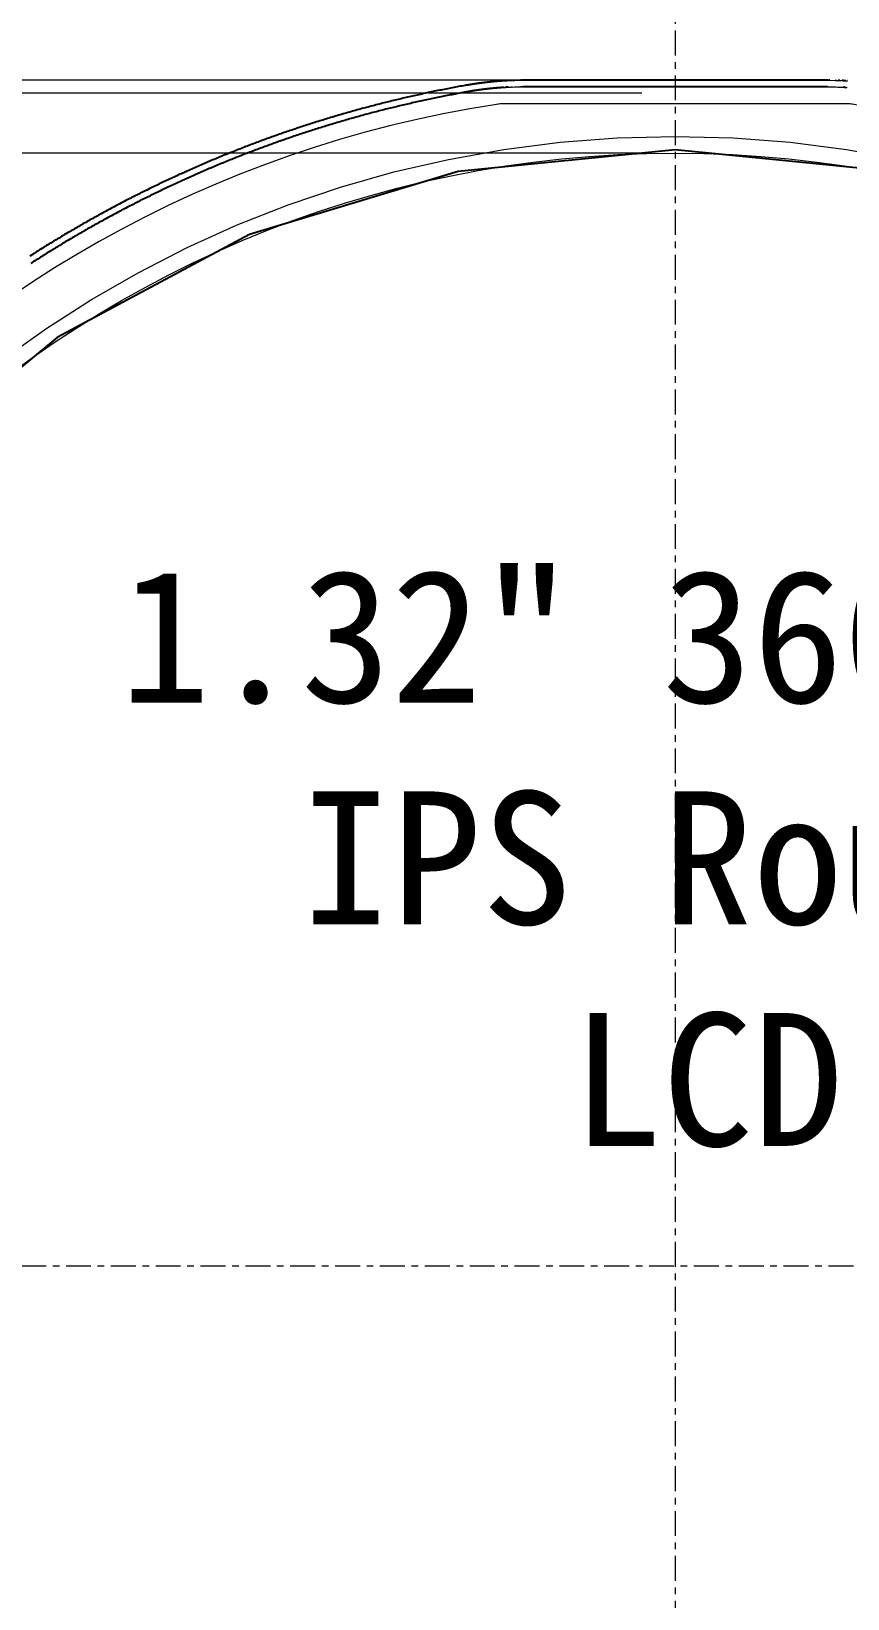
# Model space of a CAD drawing. Header units: millimetres. Extents: x 1292 to 2149, y -137 to 277.
# Drawn here: x 1339.8 to 1352.09, y 226.69 to 250.27 of the extents above; entities that cross this region are included whole.
import ezdxf

# ---------------------------------------------------------------- set-up
doc = ezdxf.new("R2010")
doc.units = ezdxf.units.MM
doc.header["$LTSCALE"] = 0.5
doc.linetypes.add('CENTER', pattern=[50.8, 31.75, -6.35, 6.35, -6.35])
doc.linetypes.add('CENTER2', pattern=[1.125, 0.75, -0.125, 0.125, -0.125])
doc.layers.get('0').update_dxf_attribs({"lineweight": 5})
doc.layers.get('Defpoints').update_dxf_attribs({"lineweight": 5})
doc.layers.add('Baseline.drawing', color=1, linetype='Continuous')
doc.layers.add('TFT_line.drawing', color=250, linetype='Continuous')
for name, color, linetype, lineweight in [('BLU', 2, 'Continuous', 5), ('DIM', 3, 'Continuous', 5), ('LCD', 4, 'Continuous', 5)]:
    doc.layers.add(name, color=color, linetype=linetype, lineweight=lineweight)
doc.styles.add('RD', font='ROMAND.shx', dxfattribs={"width": 0.8})
doc.styles.get("Standard").update_dxf_attribs({"font": 'txt', "bigfont": 'gbcbig.shx'})
doc.dimstyles.new('DIM', dxfattribs={"dimtxt": 0.8, "dimasz": 0.8, "dimexe": 0, "dimexo": 0.5, "dimgap": 0.11, "dimtad": 0, "dimzin": 1, "dimdsep": 46, "dimtxsty": 'RD', "dimcen": 0, "dimclrd": 256, "dimclre": 256, "dimclrt": 256, "dimadec": 0, "dimazin": 0, "dimtm": 1e-09, "dimtfac": 1, "dimtofl": 0, "dimtmove": 0, "dimatfit": 3, "dimfxl": 1, "dimlwe": -1, "dimarcsym": 0})

# ---------------------------------------------------------------- blocks, each defined once
blk = doc.blocks.new('*D12')
at = {"layer": 'Defpoints', "color": 0, "lineweight": 5, "transparency": 16777216}
for p in [(1367.335, 255.292), (1331.655, 231.698), (1367.335, 231.698)]:
    blk.add_point(p, dxfattribs=at)
at = {"layer": 'DIM', "lineweight": 5, "transparency": 16777216}
for p, q in [((1331.655, 232.198), (1331.655, 255.292)), ((1332.455, 255.292), (1345.945, 255.292)), ((1366.535, 255.292), (1355.278, 255.292)), ((1367.335, 232.198), (1367.335, 255.292))]:
    blk.add_line(p, q, dxfattribs=at)
for points in [[(1332.455, 255.426), (1332.455, 255.159), (1331.655, 255.292)], [(1366.535, 255.426), (1366.535, 255.159), (1367.335, 255.292)]]:
    blk.add_solid(points, dxfattribs=at)
at = {"layer": 'DIM', "lineweight": 5, "transparency": 16777216, "insert": (1350.611, 255.292), "char_height": 0.8, "attachment_point": 5, "style": 'RD'}
blk.add_mtext('35.68±0.1(LCD.VA)', dxfattribs=at)
blk = doc.blocks.new('*D13')
at = {"layer": 'Defpoints', "color": 0, "lineweight": 5, "transparency": 16777216}
for p in [(1367.485, 257.793), (1331.505, 231.698), (1367.485, 231.698)]:
    blk.add_point(p, dxfattribs=at)
at = {"layer": 'DIM', "lineweight": 5, "transparency": 16777216}
for p, q in [((1331.505, 232.198), (1331.505, 257.793)), ((1332.305, 257.793), (1345.839, 257.793)), ((1366.685, 257.793), (1355.72, 257.793)), ((1367.485, 232.198), (1367.485, 257.793))]:
    blk.add_line(p, q, dxfattribs=at)
for points in [[(1332.305, 257.926), (1332.305, 257.659), (1331.505, 257.793)], [(1366.685, 257.926), (1366.685, 257.659), (1367.485, 257.793)]]:
    blk.add_solid(points, dxfattribs=at)
at = {"layer": 'DIM', "lineweight": 5, "transparency": 16777216, "insert": (1350.78, 257.793), "char_height": 0.8, "attachment_point": 5, "style": 'RD'}
blk.add_mtext('35.98±0.1(OUTLINE)', dxfattribs=at)
blk = doc.blocks.new('*D14')
at = {"layer": 'Defpoints', "color": 0, "lineweight": 5, "transparency": 16777216}
for p in [(1322.074, 249.536), (1349.495, 249.536), (1344.479, 211.676)]:
    blk.add_point(p, dxfattribs=at)
at = {"layer": 'DIM', "lineweight": 5, "transparency": 16777216}
for p, q in [((1348.995, 249.536), (1322.074, 249.536)), ((1322.074, 248.736), (1322.074, 236.616)), ((1322.074, 212.476), (1322.074, 226.735)), ((1343.979, 211.676), (1322.074, 211.676))]:
    blk.add_line(p, q, dxfattribs=at)
for points in [[(1321.941, 248.736), (1322.207, 248.736), (1322.074, 249.536)], [(1321.941, 212.476), (1322.207, 212.476), (1322.074, 211.676)]]:
    blk.add_solid(points, dxfattribs=at)
at = {"layer": 'DIM', "lineweight": 5, "transparency": 16777216, "insert": (1322.074, 231.676), "char_height": 0.8, "attachment_point": 5, "rotation": 90, "style": 'RD'}
blk.add_mtext('37.86±0.1(OUTLINE)', dxfattribs=at)
blk = doc.blocks.new('*D15')
at = {"layer": 'Defpoints', "color": 0, "lineweight": 5, "transparency": 16777216}
for p in [(1325.125, 249.338), (1349.495, 249.338), (1339.941, 213.858)]:
    blk.add_point(p, dxfattribs=at)
at = {"layer": 'DIM', "lineweight": 5, "transparency": 16777216}
for p, q in [((1348.995, 249.338), (1325.125, 249.338)), ((1325.125, 248.538), (1325.125, 237.11)), ((1325.125, 214.658), (1325.125, 227.777)), ((1339.441, 213.858), (1325.125, 213.858))]:
    blk.add_line(p, q, dxfattribs=at)
for points in [[(1324.991, 248.538), (1325.258, 248.538), (1325.125, 249.338)], [(1324.991, 214.658), (1325.258, 214.658), (1325.125, 213.858)]]:
    blk.add_solid(points, dxfattribs=at)
at = {"layer": 'DIM', "lineweight": 5, "transparency": 16777216, "insert": (1325.125, 232.444), "char_height": 0.8, "attachment_point": 5, "rotation": 90, "style": 'RD'}
blk.add_mtext('35.48±0.1(LCD.VA)', dxfattribs=at)
blk = doc.blocks.new('*D16')
at = {"layer": 'Defpoints', "color": 0, "lineweight": 5, "transparency": 16777216}
for p in [(1366.235, 252.235), (1332.755, 231.698), (1366.235, 231.698)]:
    blk.add_point(p, dxfattribs=at)
at = {"layer": 'DIM', "lineweight": 5, "transparency": 16777216}
for p, q in [((1332.755, 232.198), (1332.755, 252.235)), ((1333.555, 252.235), (1344.829, 252.235)), ((1365.435, 252.235), (1354.161, 252.235)), ((1366.235, 232.198), (1366.235, 252.235))]:
    blk.add_line(p, q, dxfattribs=at)
for points in [[(1333.555, 252.368), (1333.555, 252.101), (1332.755, 252.235)], [(1365.435, 252.368), (1365.435, 252.101), (1366.235, 252.235)]]:
    blk.add_solid(points, dxfattribs=at)
at = {"layer": 'DIM', "lineweight": 5, "transparency": 16777216, "insert": (1349.495, 252.235), "char_height": 0.8, "attachment_point": 5, "style": 'RD'}
blk.add_mtext('33.48±0.1(LCD.AA)', dxfattribs=at)
blk = doc.blocks.new('*D17')
at = {"layer": 'Defpoints', "color": 0, "lineweight": 5, "transparency": 16777216}
for p in [(1349.495, 248.438), (1329.244, 214.958), (1349.495, 214.958)]:
    blk.add_point(p, dxfattribs=at)
at = {"layer": 'DIM', "lineweight": 5, "transparency": 16777216}
for p, q in [((1348.995, 248.438), (1329.244, 248.438)), ((1329.244, 247.638), (1329.244, 236.364)), ((1329.244, 215.758), (1329.244, 227.032)), ((1348.995, 214.958), (1329.244, 214.958))]:
    blk.add_line(p, q, dxfattribs=at)
for points in [[(1329.111, 247.638), (1329.377, 247.638), (1329.244, 248.438)], [(1329.111, 215.758), (1329.377, 215.758), (1329.244, 214.958)]]:
    blk.add_solid(points, dxfattribs=at)
at = {"layer": 'DIM', "lineweight": 5, "transparency": 16777216, "insert": (1329.244, 231.698), "char_height": 0.8, "attachment_point": 5, "rotation": 90, "style": 'RD'}
blk.add_mtext('33.48±0.1(LCD.AA)', dxfattribs=at)
blk = doc.blocks.new('*D18')
at = {"layer": 'Defpoints', "color": 0, "lineweight": 5, "transparency": 16777216}
for p in [(1329.263, 249.536), (1349.495, 249.536), (1349.495, 248.438)]:
    blk.add_point(p, dxfattribs=at)
at = {"layer": 'DIM', "lineweight": 5, "transparency": 16777216}
for p, q in [((1329.263, 250.336), (1329.263, 251.334)), ((1348.995, 249.536), (1329.263, 249.536)), ((1348.995, 248.438), (1329.263, 248.438)), ((1329.263, 247.638), (1329.263, 246.838))]:
    blk.add_line(p, q, dxfattribs=at)
for points in [[(1329.13, 250.336), (1329.397, 250.336), (1329.263, 249.536)], [(1329.13, 247.638), (1329.397, 247.638), (1329.263, 248.438)]]:
    blk.add_solid(points, dxfattribs=at)
at = {"layer": 'DIM', "lineweight": 5, "transparency": 16777216, "insert": (1329.263, 252.389), "char_height": 0.8, "attachment_point": 5, "rotation": 90, "style": 'RD'}
blk.add_mtext('1.10', dxfattribs=at)

msp = doc.modelspace()

# ---------------------------------------------------------------- linework, layer by layer
at = {"color": 1, "linetype": 'CENTER2', "lineweight": 5}
msp.add_line((1349.495, 258.383), (1349.495, 205.013), dxfattribs=at)
at = {"linetype": 'Continuous'}
for p, q in [((1346.904, 249.525), (1346.925, 249.526)), ((1346.979, 249.529), (1347.021, 249.531)), ((1347.042, 249.532), (1347.072, 249.533)), ((1347.081, 249.533), (1347.167, 249.535)), ((1347.175, 249.535), (1347.189, 249.536)), ((1347.2, 249.536), (1347.204, 249.536)), ((1351.751, 249.536), (1351.765, 249.536)), ((1351.786, 249.536), (1351.79, 249.536)), ((1351.801, 249.536), (1351.815, 249.535)), ((1351.823, 249.535), (1351.909, 249.533)), ((1351.918, 249.533), (1351.948, 249.532)), ((1351.971, 249.531), (1352.011, 249.529)), ((1352.066, 249.526), (1352.086, 249.525))]:
    msp.add_line(p, q, dxfattribs=at)
at = {"color": 5, "linetype": 'Continuous'}
for p, q in [((1346.906, 249.425), (1346.904, 249.425)), ((1346.909, 249.425), (1346.91, 249.425)), ((1346.91, 249.425), (1346.931, 249.427)), ((1346.931, 249.427), (1346.931, 249.427)), ((1346.963, 249.428), (1346.962, 249.428)), ((1346.983, 249.429), (1347.026, 249.431)), ((1347.045, 249.432), (1347.026, 249.431)), ((1347.045, 249.432), (1347.075, 249.433)), ((1347.075, 249.433), (1347.084, 249.433)), ((1347.084, 249.433), (1347.169, 249.435)), ((1347.176, 249.435), (1347.169, 249.435)), ((1347.176, 249.435), (1347.19, 249.436)), ((1347.205, 249.436), (1347.183, 249.436)), ((1351.785, 249.436), (1351.79, 249.436)), ((1351.785, 249.436), (1351.79, 249.436)), ((1351.8, 249.436), (1351.79, 249.436)), ((1351.8, 249.436), (1351.813, 249.435)), ((1351.8, 249.436), (1351.813, 249.435)), ((1351.813, 249.435), (1351.821, 249.435)), ((1351.821, 249.435), (1351.906, 249.433)), ((1351.821, 249.435), (1351.906, 249.433)), ((1351.906, 249.433), (1351.915, 249.433)), ((1351.915, 249.433), (1351.945, 249.432)), ((1351.945, 249.432), (1351.966, 249.431)), ((1351.966, 249.431), (1352.007, 249.429)), ((1352.007, 249.429), (1352.028, 249.428)), ((1352.059, 249.426), (1352.08, 249.425)), ((1352.085, 249.425), (1352.08, 249.425))]:
    msp.add_line(p, q, dxfattribs=at)
at = {"color": 2, "ltscale": 0.2}
msp.add_lwpolyline([(1352.109, 249.178), (1346.881, 249.178, 0.038203), (1346.805, 249.172, 0.370152), (1331.815, 231.698, 0.152892), (1335.981, 218.445, 0.245447), (1344.189, 214.158), (1354.801, 214.158, 0.245447), (1363.008, 218.445, 0.152892), (1367.175, 231.698, 0.370152), (1352.185, 249.172, 0.038203)], format="xyb", close=True, dxfattribs=at)
at = {"color": 4, "ltscale": 0.2}
msp.add_circle((1349.495, 231.698), 16.74, dxfattribs=at)
at = {"layer": 'Baseline.drawing'}
for p, q in [((1349.495, 248.486), (1346.229, 248.164)), ((1352.761, 248.164), (1349.495, 248.486)), ((1346.229, 248.164), (1343.089, 247.212)), ((1343.089, 247.212), (1340.195, 245.665)), ((1340.195, 245.665), (1337.658, 243.583))]:
    msp.add_line(p, q, dxfattribs=at)
at = {"layer": 'BLU', "color": 5, "linetype": 'CENTER', "lineweight": 5, "ltscale": 10}
msp.add_circle((1349.495, 231.748), 16.94, dxfattribs=at)
at = {"layer": 'LCD', "color": 1, "linetype": 'CENTER2', "lineweight": 5}
msp.add_line((1324.802, 231.698), (1374.188, 231.698), dxfattribs=at)
at = {"layer": 'TFT_line.drawing', "color": 0}
for points in [[(1346.899, 249.525), (1346.898, 249.525), (1346.896, 249.524), (1346.895, 249.524), (1346.892, 249.524), (1346.891, 249.524), (1346.886, 249.524), (1346.885, 249.524), (1346.881, 249.523), (1346.881, 249.523), (1346.874, 249.523), (1346.874, 249.523), (1346.871, 249.523), (1346.87, 249.523), (1346.868, 249.523), (1346.868, 249.523), (1346.864, 249.522), (1346.863, 249.522), (1346.861, 249.522), (1346.861, 249.522), (1346.859, 249.522), (1346.858, 249.522), (1346.856, 249.522), (1346.856, 249.522), (1346.854, 249.522), (1346.853, 249.521), (1346.852, 249.521), (1346.851, 249.521), (1346.85, 249.521), (1346.849, 249.521), (1346.849, 249.521), (1346.848, 249.521), (1346.847, 249.521), (1346.845, 249.521), (1346.844, 249.521), (1346.843, 249.521), (1346.843, 249.521), (1346.841, 249.521), (1346.84, 249.52), (1346.838, 249.52), (1346.837, 249.52), (1346.836, 249.52), (1346.835, 249.52), (1346.834, 249.52), (1346.831, 249.52), (1346.831, 249.52), (1346.822, 249.519), (1346.821, 249.519), (1346.818, 249.519), (1346.818, 249.519), (1346.809, 249.518), (1346.808, 249.518), (1346.806, 249.518), (1346.805, 249.518), (1346.802, 249.517), (1346.801, 249.517), (1346.8, 249.517), (1346.799, 249.517), (1346.797, 249.517), (1346.796, 249.517), (1346.795, 249.517), (1346.794, 249.517), (1346.793, 249.517), (1346.792, 249.516), (1346.791, 249.516), (1346.79, 249.516), (1346.789, 249.516), (1346.788, 249.516), (1346.788, 249.516), (1346.786, 249.516), (1346.785, 249.516), (1346.784, 249.516), (1346.783, 249.516), (1346.781, 249.516), (1346.781, 249.516), (1346.779, 249.515), (1346.778, 249.515), (1346.776, 249.515), (1346.775, 249.515), (1346.772, 249.515), (1346.771, 249.515), (1346.769, 249.514), (1346.765, 249.514), (1346.764, 249.514), (1346.758, 249.513), (1346.757, 249.513), (1346.756, 249.513), (1346.755, 249.513), (1346.749, 249.513), (1346.748, 249.512), (1346.745, 249.512), (1346.745, 249.512), (1346.742, 249.512), (1346.741, 249.512), (1346.739, 249.512), (1346.738, 249.512), (1346.737, 249.511), (1346.736, 249.511), (1346.735, 249.511), (1346.734, 249.511), (1346.733, 249.511), (1346.733, 249.511), (1346.732, 249.511), (1346.731, 249.511), (1346.73, 249.511), (1346.729, 249.511), (1346.727, 249.51), (1346.727, 249.51), (1346.726, 249.51), (1346.725, 249.51), (1346.723, 249.51), (1346.722, 249.51), (1346.721, 249.51), (1346.72, 249.51), (1346.718, 249.51), (1346.717, 249.509), (1346.715, 249.509), (1346.714, 249.509), (1346.713, 249.509), (1346.712, 249.509), (1346.71, 249.509), (1346.709, 249.509), (1346.708, 249.508), (1346.707, 249.508), (1346.702, 249.508), (1346.702, 249.508), (1346.697, 249.507), (1346.696, 249.507), (1346.693, 249.507), (1346.691, 249.507), (1346.69, 249.507), (1346.689, 249.506), (1346.687, 249.506), (1346.686, 249.506), (1346.683, 249.506), (1346.683, 249.506), (1346.681, 249.506), (1346.68, 249.506), (1346.68, 249.506), (1346.678, 249.505), (1346.678, 249.505), (1346.676, 249.505), (1346.675, 249.505), (1346.674, 249.505), (1346.673, 249.505), (1346.672, 249.505), (1346.671, 249.505), (1346.671, 249.505), (1346.67, 249.504), (1346.669, 249.504), (1346.668, 249.504), (1346.667, 249.504), (1346.666, 249.504), (1346.666, 249.504), (1346.664, 249.504), (1346.663, 249.504), (1346.661, 249.503), (1346.66, 249.503), (1346.659, 249.503), (1346.658, 249.503), (1346.656, 249.503), (1346.655, 249.503), (1346.654, 249.503), (1346.653, 249.502), (1346.651, 249.502), (1346.65, 249.502), (1346.647, 249.502), (1346.646, 249.502), (1346.644, 249.502), (1346.643, 249.501), (1346.641, 249.501), (1346.64, 249.501), (1346.638, 249.501), (1346.637, 249.501), (1346.635, 249.5), (1346.634, 249.5), (1346.631, 249.5), (1346.63, 249.5), (1346.629, 249.5), (1346.629, 249.5), (1346.627, 249.5), (1346.626, 249.499), (1346.626, 249.499), (1346.625, 249.499), (1346.624, 249.499), (1346.623, 249.499), (1346.621, 249.499), (1346.62, 249.499), (1346.618, 249.498), (1346.617, 249.498), (1346.616, 249.498), (1346.615, 249.498), (1346.614, 249.498), (1346.613, 249.498), (1346.612, 249.498), (1346.611, 249.498), (1346.611, 249.498), (1346.61, 249.497), (1346.609, 249.497), (1346.608, 249.497), (1346.607, 249.497), (1346.605, 249.497), (1346.605, 249.497), (1346.604, 249.497), (1346.603, 249.497), (1346.601, 249.496), (1346.6, 249.496), (1346.599, 249.496), (1346.598, 249.496), (1346.595, 249.496), (1346.594, 249.496), (1346.593, 249.495), (1346.592, 249.495), (1346.591, 249.495), (1346.59, 249.495), (1346.589, 249.495), (1346.588, 249.495), (1346.587, 249.495), (1346.586, 249.494), (1346.584, 249.494), (1346.583, 249.494), (1346.582, 249.494), (1346.582, 249.494), (1346.58, 249.494), (1346.579, 249.494), (1346.578, 249.493), (1346.577, 249.493), (1346.576, 249.493), (1346.576, 249.493), (1346.573, 249.493), (1346.572, 249.493), (1346.572, 249.493), (1346.571, 249.493), (1346.57, 249.492), (1346.57, 249.492), (1346.568, 249.492), (1346.567, 249.492), (1346.567, 249.492), (1346.566, 249.492), (1346.564, 249.492), (1346.564, 249.492), (1346.564, 249.492), (1346.562, 249.491), (1346.561, 249.491), (1346.559, 249.491), (1346.558, 249.491), (1346.558, 249.491), (1346.557, 249.491), (1346.557, 249.491), (1346.555, 249.49), (1346.554, 249.49), (1346.553, 249.49), (1346.552, 249.49), (1346.552, 249.49), (1346.551, 249.49), (1346.55, 249.49), (1346.549, 249.49), (1346.548, 249.489), (1346.547, 249.489), (1346.546, 249.489), (1346.545, 249.489), (1346.545, 249.489), (1346.544, 249.489), (1346.542, 249.489), (1346.542, 249.489), (1346.541, 249.489), (1346.54, 249.488), (1346.54, 249.488), (1346.539, 249.488), (1346.537, 249.488), (1346.536, 249.488), (1346.536, 249.488), (1346.535, 249.488), (1346.534, 249.487), (1346.533, 249.487), (1346.532, 249.487), (1346.53, 249.487), (1346.529, 249.487), (1346.528, 249.487), (1346.528, 249.487), (1346.527, 249.487), (1346.526, 249.486), (1346.525, 249.486), (1346.524, 249.486), (1346.523, 249.486), (1346.522, 249.486), (1346.522, 249.486), (1346.521, 249.486), (1346.519, 249.485), (1346.518, 249.485), (1346.517, 249.485), (1346.517, 249.485), (1346.516, 249.485), (1346.515, 249.485), (1346.514, 249.485), (1346.513, 249.485), (1346.511, 249.484), (1346.511, 249.484), (1346.511, 249.484), (1346.51, 249.484), (1346.509, 249.484), (1346.507, 249.484), (1346.506, 249.484), (1346.505, 249.484), (1346.504, 249.483), (1346.503, 249.483), (1346.503, 249.483), (1346.501, 249.483), (1346.5, 249.483), (1346.5, 249.483), (1346.499, 249.483), (1346.498, 249.482), (1346.497, 249.482), (1346.496, 249.482), (1346.495, 249.482), (1346.494, 249.482), (1346.494, 249.482), (1346.492, 249.482), (1346.492, 249.482), (1346.491, 249.481), (1346.49, 249.481), (1346.489, 249.481), (1346.487, 249.481), (1346.487, 249.481), (1346.486, 249.481), (1346.485, 249.481), (1346.483, 249.48), (1346.483, 249.48), (1346.482, 249.48), (1346.481, 249.48), (1346.48, 249.48), (1346.477, 249.479), (1346.477, 249.479), (1346.476, 249.479), (1346.475, 249.479), (1346.474, 249.479), (1346.474, 249.479), (1346.473, 249.479), (1346.471, 249.478), (1346.47, 249.478), (1346.469, 249.478), (1346.467, 249.478), (1346.467, 249.478), (1346.466, 249.478), (1346.464, 249.477), (1346.464, 249.477), (1346.462, 249.477), (1346.461, 249.477), (1346.458, 249.476), (1346.457, 249.476), (1346.456, 249.476), (1346.455, 249.476), (1346.453, 249.476), (1346.452, 249.476), (1346.451, 249.475), (1346.45, 249.475), (1346.449, 249.475), (1346.446, 249.475), (1346.446, 249.475), (1346.446, 249.475), (1346.444, 249.474), (1346.443, 249.474), (1346.443, 249.474), (1346.441, 249.474), (1346.44, 249.474), (1346.439, 249.474), (1346.438, 249.473), (1346.436, 249.473), (1346.435, 249.473), (1346.434, 249.473), (1346.434, 249.473), (1346.433, 249.473), (1346.432, 249.472), (1346.431, 249.472), (1346.43, 249.472), (1346.429, 249.472), (1346.429, 249.472), (1346.428, 249.472), (1346.426, 249.471), (1346.425, 249.471), (1346.424, 249.471), (1346.424, 249.471), (1346.423, 249.471), (1346.421, 249.471), (1346.42, 249.471), (1346.418, 249.47), (1346.418, 249.47), (1346.417, 249.47), (1346.415, 249.47), (1346.414, 249.47), (1346.414, 249.47), (1346.413, 249.469), (1346.411, 249.469), (1346.41, 249.469), (1346.408, 249.469), (1346.407, 249.468), (1346.406, 249.468), (1346.405, 249.468), (1346.4, 249.467), (1346.399, 249.467), (1346.396, 249.467), (1346.395, 249.466), (1346.394, 249.466), (1346.393, 249.466), (1346.39, 249.466), (1346.389, 249.465), (1346.387, 249.465), (1346.386, 249.465), (1346.385, 249.465), (1346.383, 249.464), (1346.383, 249.464), (1346.381, 249.464), (1346.38, 249.464), (1346.379, 249.464), (1346.378, 249.464), (1346.377, 249.463), (1346.376, 249.463), (1346.375, 249.463), (1346.374, 249.463), (1346.373, 249.463), (1346.372, 249.463), (1346.371, 249.462), (1346.371, 249.462), (1346.37, 249.462), (1346.369, 249.462), (1346.368, 249.462), (1346.366, 249.462), (1346.366, 249.461), (1346.365, 249.461), (1346.364, 249.461), (1346.362, 249.461), (1346.361, 249.461), (1346.359, 249.46), (1346.358, 249.46), (1346.355, 249.46), (1346.354, 249.46), (1346.35, 249.459), (1346.349, 249.459), (1346.34, 249.457), (1346.339, 249.457), (1346.336, 249.456), (1346.335, 249.456), (1346.332, 249.456), (1346.331, 249.455), (1346.308, 249.451), (1346.284, 249.447), (1346.26, 249.443), (1346.236, 249.438), (1346.212, 249.434), (1346.188, 249.429), (1346.163, 249.425), (1346.139, 249.42), (1346.115, 249.416), (1346.091, 249.411), (1346.067, 249.406), (1346.043, 249.402), (1346.019, 249.397), (1345.995, 249.392), (1345.971, 249.387), (1345.947, 249.383), (1345.923, 249.378), (1345.899, 249.373), (1345.875, 249.368), (1345.851, 249.363), (1345.827, 249.358), (1345.803, 249.353), (1345.779, 249.348), (1345.755, 249.343), (1345.731, 249.338), (1345.707, 249.333), (1345.683, 249.327), (1345.659, 249.322), (1345.636, 249.317), (1345.612, 249.312), (1345.588, 249.306), (1345.564, 249.301), (1345.54, 249.296), (1345.516, 249.29), (1345.492, 249.285), (1345.468, 249.279), (1345.444, 249.274), (1345.421, 249.268), (1345.397, 249.263), (1345.373, 249.257), (1345.349, 249.252), (1345.325, 249.246), (1345.301, 249.24), (1345.278, 249.234), (1345.254, 249.229), (1345.23, 249.223), (1345.206, 249.217), (1345.182, 249.211), (1345.159, 249.205), (1345.135, 249.199), (1345.111, 249.194), (1345.087, 249.188), (1345.064, 249.181), (1345.04, 249.175), (1345.016, 249.169), (1344.992, 249.163), (1344.969, 249.157), (1344.945, 249.151), (1344.921, 249.145), (1344.898, 249.138), (1344.874, 249.132), (1344.85, 249.126), (1344.827, 249.12), (1344.803, 249.113), (1344.779, 249.107), (1344.756, 249.1), (1344.732, 249.094), (1344.708, 249.087), (1344.685, 249.081), (1344.661, 249.074), (1344.638, 249.068), (1344.614, 249.061), (1344.591, 249.054), (1344.567, 249.048), (1344.543, 249.041), (1344.52, 249.034), (1344.496, 249.027), (1344.473, 249.021), (1344.449, 249.014), (1344.426, 249.007), (1344.402, 249), (1344.379, 248.993), (1344.355, 248.986), (1344.332, 248.979), (1344.309, 248.972), (1344.285, 248.965), (1344.262, 248.958), (1344.238, 248.951), (1344.215, 248.943), (1344.191, 248.936), (1344.168, 248.929), (1344.145, 248.922), (1344.121, 248.914), (1344.098, 248.907), (1344.074, 248.9), (1344.051, 248.892), (1344.028, 248.885), (1344.004, 248.877), (1343.981, 248.87), (1343.958, 248.862), (1343.934, 248.855), (1343.911, 248.847), (1343.888, 248.84), (1343.865, 248.832), (1343.841, 248.824), (1343.818, 248.817), (1343.795, 248.809), (1343.772, 248.801), (1343.748, 248.793), (1343.725, 248.786), (1343.702, 248.778), (1343.679, 248.77), (1343.656, 248.762), (1343.633, 248.754), (1343.609, 248.746), (1343.586, 248.738), (1343.563, 248.73), (1343.54, 248.722), (1343.517, 248.714), (1343.494, 248.705), (1343.471, 248.697), (1343.448, 248.689), (1343.425, 248.681), (1343.402, 248.672), (1343.379, 248.664), (1343.356, 248.656), (1343.332, 248.647), (1343.309, 248.639), (1343.287, 248.631), (1343.264, 248.622), (1343.241, 248.614), (1343.218, 248.605), (1343.195, 248.597), (1343.172, 248.588), (1343.149, 248.579), (1343.126, 248.571), (1343.103, 248.562), (1343.08, 248.553), (1343.057, 248.544), (1343.034, 248.536), (1343.012, 248.527), (1342.989, 248.518), (1342.966, 248.509), (1342.943, 248.5), (1342.92, 248.491), (1342.897, 248.482), (1342.875, 248.473), (1342.852, 248.464), (1342.829, 248.455), (1342.806, 248.446), (1342.784, 248.437), (1342.761, 248.428), (1342.738, 248.419), (1342.716, 248.41), (1342.693, 248.4), (1342.67, 248.391), (1342.648, 248.382), (1342.625, 248.372), (1342.602, 248.363), (1342.58, 248.354), (1342.557, 248.344), (1342.534, 248.335), (1342.512, 248.325), (1342.489, 248.316), (1342.467, 248.306), (1342.444, 248.297), (1342.422, 248.287), (1342.399, 248.277), (1342.377, 248.268), (1342.354, 248.258), (1342.332, 248.248), (1342.309, 248.238), (1342.287, 248.229), (1342.264, 248.219), (1342.242, 248.209), (1342.22, 248.199), (1342.197, 248.189), (1342.175, 248.179), (1342.152, 248.169), (1342.13, 248.159), (1342.108, 248.149), (1342.085, 248.139), (1342.063, 248.129), (1342.041, 248.119), (1342.018, 248.109), (1341.996, 248.098), (1341.974, 248.088), (1341.952, 248.078), (1341.93, 248.068), (1341.907, 248.057), (1341.885, 248.047), (1341.863, 248.037), (1341.841, 248.026), (1341.819, 248.016), (1341.796, 248.005), (1341.774, 247.995), (1341.752, 247.984), (1341.73, 247.974), (1341.708, 247.963), (1341.686, 247.953), (1341.664, 247.942), (1341.642, 247.931), (1341.62, 247.921), (1341.598, 247.91), (1341.576, 247.899), (1341.554, 247.888), (1341.532, 247.877), (1341.51, 247.867), (1341.488, 247.856), (1341.466, 247.845), (1341.444, 247.834), (1341.422, 247.823), (1341.4, 247.812), (1341.378, 247.801), (1341.357, 247.79), (1341.335, 247.779), (1341.313, 247.768), (1341.291, 247.756), (1341.269, 247.745), (1341.248, 247.734), (1341.226, 247.723), (1341.204, 247.711), (1341.182, 247.7), (1341.161, 247.689), (1341.139, 247.677), (1341.117, 247.666), (1341.096, 247.655), (1341.074, 247.643), (1341.052, 247.632), (1341.031, 247.62), (1341.009, 247.609), (1340.988, 247.597), (1340.966, 247.586), (1340.944, 247.574), (1340.923, 247.562), (1340.901, 247.551), (1340.88, 247.539), (1340.858, 247.527), (1340.837, 247.515), (1340.815, 247.504), (1340.794, 247.492), (1340.773, 247.48), (1340.751, 247.468), (1340.73, 247.456), (1340.708, 247.444), (1340.687, 247.432), (1340.666, 247.42), (1340.644, 247.408), (1340.623, 247.396), (1340.602, 247.384), (1340.58, 247.372), (1340.559, 247.36), (1340.538, 247.347), (1340.517, 247.335), (1340.495, 247.323), (1340.474, 247.311), (1340.453, 247.298), (1340.432, 247.286), (1340.411, 247.274), (1340.39, 247.261), (1340.369, 247.249), (1340.347, 247.237), (1340.326, 247.224), (1340.305, 247.212), (1340.284, 247.199), (1340.263, 247.187), (1340.242, 247.174), (1340.221, 247.161), (1340.2, 247.149), (1340.179, 247.136), (1340.158, 247.123), (1340.137, 247.111), (1340.117, 247.098), (1340.096, 247.085), (1340.075, 247.072), (1340.054, 247.059), (1340.033, 247.047), (1340.012, 247.034), (1339.991, 247.021), (1339.971, 247.008), (1339.95, 246.995), (1339.929, 246.982), (1339.908, 246.969), (1339.888, 246.956), (1339.867, 246.943), (1339.846, 246.929), (1339.826, 246.916), (1339.805, 246.903), (1339.784, 246.89)], [(1346.904, 249.525), (1346.903, 249.525), (1346.901, 249.525), (1346.9, 249.525), (1346.899, 249.525)], [(1346.957, 249.528), (1346.956, 249.528), (1346.954, 249.528), (1346.953, 249.528), (1346.951, 249.528), (1346.949, 249.528), (1346.948, 249.528), (1346.946, 249.528), (1346.945, 249.528), (1346.941, 249.527), (1346.94, 249.527), (1346.935, 249.527), (1346.934, 249.527), (1346.93, 249.527), (1346.93, 249.527), (1346.929, 249.527), (1346.928, 249.526), (1346.925, 249.526), (1346.924, 249.526)], [(1346.979, 249.529), (1346.977, 249.529), (1346.976, 249.529), (1346.975, 249.529), (1346.974, 249.529), (1346.973, 249.529), (1346.972, 249.529), (1346.971, 249.529), (1346.97, 249.529), (1346.969, 249.529), (1346.968, 249.529), (1346.967, 249.529), (1346.967, 249.529), (1346.966, 249.529), (1346.964, 249.529), (1346.963, 249.529), (1346.962, 249.528), (1346.961, 249.528), (1346.96, 249.528), (1346.959, 249.528), (1346.957, 249.528)], [(1347.025, 249.531), (1347.024, 249.531), (1347.023, 249.531), (1347.023, 249.531), (1347.022, 249.531), (1347.021, 249.531), (1347.019, 249.531)], [(1347.042, 249.532), (1347.041, 249.532), (1347.039, 249.532), (1347.038, 249.532), (1347.036, 249.532), (1347.036, 249.532), (1347.035, 249.532), (1347.034, 249.532), (1347.033, 249.532), (1347.032, 249.532), (1347.03, 249.532), (1347.03, 249.532), (1347.029, 249.532), (1347.028, 249.532), (1347.027, 249.532), (1347.025, 249.531)], [(1347.081, 249.533), (1347.08, 249.533), (1347.079, 249.533), (1347.078, 249.533), (1347.075, 249.533), (1347.074, 249.533), (1347.072, 249.533)], [(1347.175, 249.535), (1347.175, 249.535), (1347.173, 249.535), (1347.172, 249.535), (1347.169, 249.535), (1347.168, 249.535), (1347.167, 249.535)], [(1347.2, 249.536), (1347.199, 249.536), (1347.197, 249.536), (1347.196, 249.536), (1347.193, 249.536), (1347.193, 249.536), (1347.191, 249.536), (1347.19, 249.536), (1347.189, 249.536)], [(1351.786, 249.536), (1351.785, 249.536), (1351.784, 249.536), (1351.783, 249.536), (1351.783, 249.536), (1351.782, 249.536), (1351.781, 249.536), (1351.78, 249.536), (1351.779, 249.536), (1351.778, 249.536), (1351.777, 249.536), (1351.777, 249.536), (1351.775, 249.536), (1351.774, 249.536), (1351.772, 249.536), (1351.771, 249.536), (1351.77, 249.536), (1351.769, 249.536), (1351.766, 249.536), (1351.765, 249.536), (1351.761, 249.536), (1351.76, 249.536), (1351.752, 249.536), (1351.751, 249.536), (1347.238, 249.536), (1347.238, 249.536), (1347.23, 249.536), (1347.229, 249.536), (1347.225, 249.536), (1347.224, 249.536), (1347.221, 249.536), (1347.22, 249.536), (1347.219, 249.536), (1347.218, 249.536), (1347.216, 249.536), (1347.215, 249.536), (1347.213, 249.536), (1347.212, 249.536), (1347.212, 249.536), (1347.211, 249.536), (1347.21, 249.536), (1347.209, 249.536), (1347.208, 249.536), (1347.207, 249.536), (1347.206, 249.536), (1347.206, 249.536), (1347.205, 249.536), (1347.204, 249.536)], [(1351.801, 249.536), (1351.8, 249.536), (1351.799, 249.536), (1351.797, 249.536), (1351.796, 249.536), (1351.794, 249.536), (1351.793, 249.536), (1351.791, 249.536), (1351.79, 249.536)], [(1351.823, 249.535), (1351.822, 249.535), (1351.821, 249.535), (1351.818, 249.535), (1351.817, 249.535), (1351.815, 249.535), (1351.815, 249.535)], [(1351.918, 249.533), (1351.915, 249.533), (1351.915, 249.533), (1351.912, 249.533), (1351.911, 249.533), (1351.909, 249.533), (1351.909, 249.533)], [(1351.965, 249.531), (1351.963, 249.532), (1351.962, 249.532), (1351.961, 249.532), (1351.96, 249.532), (1351.959, 249.532), (1351.958, 249.532), (1351.957, 249.532), (1351.956, 249.532), (1351.955, 249.532), (1351.954, 249.532), (1351.953, 249.532), (1351.952, 249.532), (1351.951, 249.532), (1351.949, 249.532), (1351.948, 249.532)], [(1351.971, 249.531), (1351.969, 249.531), (1351.968, 249.531), (1351.967, 249.531), (1351.966, 249.531), (1351.966, 249.531), (1351.965, 249.531)], [(1352.033, 249.528), (1352.031, 249.528), (1352.03, 249.528), (1352.028, 249.528), (1352.028, 249.528), (1352.027, 249.529), (1352.026, 249.529), (1352.024, 249.529), (1352.023, 249.529), (1352.022, 249.529), (1352.022, 249.529), (1352.021, 249.529), (1352.02, 249.529), (1352.019, 249.529), (1352.018, 249.529), (1352.017, 249.529), (1352.016, 249.529), (1352.015, 249.529), (1352.014, 249.529), (1352.013, 249.529), (1352.011, 249.529)], [(1352.066, 249.526), (1352.065, 249.526), (1352.062, 249.526), (1352.061, 249.527), (1352.06, 249.527), (1352.059, 249.527), (1352.056, 249.527), (1352.055, 249.527), (1352.05, 249.527), (1352.049, 249.527), (1352.045, 249.528), (1352.044, 249.528), (1352.041, 249.528), (1352.041, 249.528), (1352.039, 249.528), (1352.037, 249.528), (1352.036, 249.528), (1352.034, 249.528), (1352.033, 249.528)], [(1352.091, 249.525), (1352.09, 249.525), (1352.089, 249.525), (1352.087, 249.525), (1352.086, 249.525)]]:
    msp.add_lwpolyline(points, dxfattribs=at)
at = {"layer": 'TFT_line.drawing', "color": 5}
for points in [[(1346.904, 249.425), (1346.904, 249.425), (1346.902, 249.425), (1346.901, 249.425), (1346.898, 249.424), (1346.897, 249.424), (1346.892, 249.424), (1346.891, 249.424), (1346.888, 249.424), (1346.887, 249.424), (1346.882, 249.423), (1346.881, 249.423), (1346.878, 249.423), (1346.877, 249.423), (1346.876, 249.423), (1346.875, 249.423), (1346.872, 249.423), (1346.871, 249.422), (1346.869, 249.422), (1346.868, 249.422), (1346.866, 249.422), (1346.866, 249.422), (1346.864, 249.422), (1346.863, 249.422), (1346.861, 249.422), (1346.86, 249.422), (1346.86, 249.422), (1346.859, 249.422), (1346.858, 249.422), (1346.857, 249.421), (1346.856, 249.421), (1346.855, 249.421), (1346.854, 249.421), (1346.853, 249.421), (1346.852, 249.421), (1346.851, 249.421), (1346.85, 249.421), (1346.848, 249.421), (1346.848, 249.421), (1346.846, 249.421), (1346.845, 249.421), (1346.844, 249.42), (1346.842, 249.42), (1346.841, 249.42), (1346.839, 249.42), (1346.838, 249.42), (1346.829, 249.419), (1346.829, 249.419), (1346.827, 249.419), (1346.826, 249.419), (1346.818, 249.418), (1346.817, 249.418), (1346.814, 249.418), (1346.813, 249.418), (1346.811, 249.418), (1346.81, 249.418), (1346.808, 249.418), (1346.807, 249.417), (1346.806, 249.417), (1346.805, 249.417), (1346.804, 249.417), (1346.803, 249.417), (1346.801, 249.417), (1346.8, 249.417), (1346.8, 249.417), (1346.799, 249.417), (1346.798, 249.417), (1346.797, 249.417), (1346.796, 249.417), (1346.794, 249.416), (1346.794, 249.416), (1346.793, 249.416), (1346.792, 249.416), (1346.79, 249.416), (1346.789, 249.416), (1346.788, 249.416), (1346.787, 249.416), (1346.785, 249.416), (1346.784, 249.415), (1346.781, 249.415), (1346.78, 249.415), (1346.779, 249.415), (1346.774, 249.414), (1346.773, 249.414), (1346.768, 249.414), (1346.767, 249.414), (1346.766, 249.414), (1346.765, 249.414), (1346.759, 249.413), (1346.758, 249.413), (1346.755, 249.413), (1346.754, 249.413), (1346.752, 249.412), (1346.751, 249.412), (1346.749, 249.412), (1346.748, 249.412), (1346.747, 249.412), (1346.746, 249.412), (1346.745, 249.412), (1346.744, 249.412), (1346.743, 249.412), (1346.742, 249.411), (1346.742, 249.411), (1346.741, 249.411), (1346.74, 249.411), (1346.739, 249.411), (1346.737, 249.411), (1346.736, 249.411), (1346.735, 249.411), (1346.735, 249.411), (1346.733, 249.411), (1346.732, 249.41), (1346.731, 249.41), (1346.73, 249.41), (1346.728, 249.41), (1346.727, 249.41), (1346.725, 249.41), (1346.724, 249.41), (1346.723, 249.41), (1346.722, 249.409), (1346.72, 249.409), (1346.719, 249.409), (1346.718, 249.409), (1346.717, 249.409), (1346.713, 249.408), (1346.712, 249.408), (1346.708, 249.408), (1346.707, 249.408), (1346.703, 249.407), (1346.702, 249.407), (1346.701, 249.407), (1346.699, 249.407), (1346.698, 249.407), (1346.697, 249.407), (1346.695, 249.407), (1346.694, 249.406), (1346.692, 249.406), (1346.691, 249.406), (1346.691, 249.406), (1346.689, 249.406), (1346.689, 249.406), (1346.687, 249.406), (1346.686, 249.406), (1346.685, 249.406), (1346.684, 249.405), (1346.683, 249.405), (1346.683, 249.405), (1346.682, 249.405), (1346.681, 249.405), (1346.68, 249.405), (1346.679, 249.405), (1346.678, 249.405), (1346.677, 249.405), (1346.677, 249.405), (1346.675, 249.404), (1346.674, 249.404), (1346.672, 249.404), (1346.671, 249.404), (1346.67, 249.404), (1346.669, 249.404), (1346.668, 249.404), (1346.666, 249.403), (1346.665, 249.403), (1346.664, 249.403), (1346.662, 249.403), (1346.661, 249.403), (1346.658, 249.402), (1346.657, 249.402), (1346.656, 249.402), (1346.655, 249.402), (1346.652, 249.402), (1346.651, 249.402), (1346.65, 249.401), (1346.649, 249.401), (1346.646, 249.401), (1346.645, 249.401), (1346.643, 249.401), (1346.643, 249.401), (1346.641, 249.4), (1346.64, 249.4), (1346.639, 249.4), (1346.638, 249.4), (1346.638, 249.4), (1346.637, 249.4), (1346.636, 249.4), (1346.635, 249.4), (1346.633, 249.4), (1346.632, 249.399), (1346.631, 249.399), (1346.63, 249.399), (1346.628, 249.399), (1346.627, 249.399), (1346.626, 249.399), (1346.625, 249.399), (1346.625, 249.398), (1346.624, 249.398), (1346.623, 249.398), (1346.622, 249.398), (1346.621, 249.398), (1346.62, 249.398), (1346.619, 249.398), (1346.618, 249.398), (1346.617, 249.398), (1346.616, 249.397), (1346.615, 249.397), (1346.613, 249.397), (1346.613, 249.397), (1346.611, 249.397), (1346.61, 249.397), (1346.608, 249.396), (1346.607, 249.396), (1346.606, 249.396), (1346.605, 249.396), (1346.604, 249.396), (1346.602, 249.396), (1346.601, 249.396), (1346.6, 249.395), (1346.599, 249.395), (1346.599, 249.395), (1346.597, 249.395), (1346.596, 249.395), (1346.595, 249.395), (1346.594, 249.395), (1346.593, 249.394), (1346.592, 249.394), (1346.591, 249.394), (1346.59, 249.394), (1346.589, 249.394), (1346.588, 249.394), (1346.586, 249.394), (1346.586, 249.394), (1346.584, 249.393), (1346.583, 249.393), (1346.582, 249.393), (1346.581, 249.393), (1346.58, 249.393), (1346.579, 249.393), (1346.578, 249.393), (1346.577, 249.392), (1346.575, 249.392), (1346.574, 249.392), (1346.573, 249.392), (1346.572, 249.392), (1346.571, 249.392), (1346.57, 249.392), (1346.568, 249.391), (1346.567, 249.391), (1346.567, 249.391), (1346.566, 249.391), (1346.565, 249.391), (1346.564, 249.391), (1346.563, 249.391), (1346.562, 249.39), (1346.561, 249.39), (1346.561, 249.39), (1346.56, 249.39), (1346.559, 249.39), (1346.558, 249.39), (1346.557, 249.39), (1346.556, 249.39), (1346.555, 249.39), (1346.555, 249.389), (1346.553, 249.389), (1346.553, 249.389), (1346.552, 249.389), (1346.551, 249.389), (1346.55, 249.389), (1346.55, 249.389), (1346.549, 249.389), (1346.548, 249.388), (1346.546, 249.388), (1346.545, 249.388), (1346.544, 249.388), (1346.543, 249.388), (1346.542, 249.388), (1346.542, 249.388), (1346.541, 249.388), (1346.54, 249.387), (1346.539, 249.387), (1346.538, 249.387), (1346.537, 249.387), (1346.536, 249.387), (1346.536, 249.387), (1346.535, 249.387), (1346.533, 249.386), (1346.532, 249.386), (1346.531, 249.386), (1346.53, 249.386), (1346.53, 249.386), (1346.529, 249.386), (1346.528, 249.386), (1346.527, 249.386), (1346.526, 249.385), (1346.525, 249.385), (1346.524, 249.385), (1346.524, 249.385), (1346.523, 249.385), (1346.522, 249.385), (1346.521, 249.385), (1346.519, 249.384), (1346.518, 249.384), (1346.517, 249.384), (1346.517, 249.384), (1346.516, 249.384), (1346.515, 249.384), (1346.514, 249.384), (1346.513, 249.384), (1346.512, 249.383), (1346.511, 249.383), (1346.51, 249.383), (1346.51, 249.383), (1346.509, 249.383), (1346.508, 249.383), (1346.507, 249.383), (1346.506, 249.383), (1346.505, 249.382), (1346.505, 249.382), (1346.504, 249.382), (1346.502, 249.382), (1346.501, 249.382), (1346.5, 249.382), (1346.499, 249.382), (1346.498, 249.381), (1346.498, 249.381), (1346.497, 249.381), (1346.495, 249.381), (1346.494, 249.381), (1346.492, 249.381), (1346.492, 249.38), (1346.491, 249.38), (1346.49, 249.38), (1346.489, 249.38), (1346.488, 249.38), (1346.487, 249.38), (1346.486, 249.38), (1346.485, 249.379), (1346.484, 249.379), (1346.482, 249.379), (1346.481, 249.379), (1346.481, 249.379), (1346.479, 249.379), (1346.479, 249.378), (1346.477, 249.378), (1346.476, 249.378), (1346.473, 249.378), (1346.472, 249.378), (1346.471, 249.377), (1346.47, 249.377), (1346.468, 249.377), (1346.468, 249.377), (1346.466, 249.377), (1346.465, 249.376), (1346.464, 249.376), (1346.462, 249.376), (1346.461, 249.376), (1346.461, 249.376), (1346.46, 249.376), (1346.459, 249.375), (1346.458, 249.375), (1346.457, 249.375), (1346.456, 249.375), (1346.454, 249.375), (1346.454, 249.375), (1346.452, 249.374), (1346.451, 249.374), (1346.45, 249.374), (1346.449, 249.374), (1346.448, 249.374), (1346.448, 249.374), (1346.447, 249.374), (1346.446, 249.373), (1346.445, 249.373), (1346.444, 249.373), (1346.443, 249.373), (1346.442, 249.373), (1346.441, 249.373), (1346.44, 249.372), (1346.439, 249.372), (1346.438, 249.372), (1346.437, 249.372), (1346.436, 249.372), (1346.435, 249.372), (1346.434, 249.371), (1346.433, 249.371), (1346.431, 249.371), (1346.43, 249.371), (1346.43, 249.371), (1346.429, 249.371), (1346.427, 249.37), (1346.426, 249.37), (1346.424, 249.37), (1346.423, 249.37), (1346.422, 249.37), (1346.421, 249.369), (1346.416, 249.369), (1346.415, 249.368), (1346.413, 249.368), (1346.412, 249.368), (1346.41, 249.368), (1346.409, 249.367), (1346.407, 249.367), (1346.406, 249.367), (1346.404, 249.366), (1346.403, 249.366), (1346.401, 249.366), (1346.4, 249.366), (1346.399, 249.366), (1346.398, 249.365), (1346.397, 249.365), (1346.396, 249.365), (1346.395, 249.365), (1346.393, 249.365), (1346.393, 249.365), (1346.392, 249.364), (1346.391, 249.364), (1346.39, 249.364), (1346.389, 249.364), (1346.388, 249.364), (1346.387, 249.364), (1346.387, 249.364), (1346.386, 249.363), (1346.385, 249.363), (1346.383, 249.363), (1346.382, 249.363), (1346.381, 249.363), (1346.381, 249.363), (1346.379, 249.362), (1346.378, 249.362), (1346.376, 249.362), (1346.375, 249.362), (1346.372, 249.361), (1346.371, 249.361), (1346.367, 249.36), (1346.366, 249.36), (1346.357, 249.359), (1346.356, 249.358), (1346.354, 249.358), (1346.353, 249.358), (1346.35, 249.357), (1346.349, 249.357), (1346.326, 249.353), (1346.302, 249.349), (1346.278, 249.344), (1346.254, 249.34), (1346.23, 249.335), (1346.206, 249.331), (1346.182, 249.326), (1346.158, 249.322), (1346.134, 249.317), (1346.11, 249.313), (1346.086, 249.308), (1346.062, 249.303), (1346.038, 249.299), (1346.015, 249.294), (1345.991, 249.289), (1345.967, 249.284), (1345.943, 249.28), (1345.919, 249.275), (1345.895, 249.27), (1345.871, 249.265), (1345.848, 249.26), (1345.824, 249.255), (1345.8, 249.25), (1345.776, 249.245), (1345.752, 249.24), (1345.728, 249.235), (1345.705, 249.23), (1345.681, 249.224), (1345.657, 249.219), (1345.633, 249.214), (1345.609, 249.209), (1345.586, 249.203), (1345.562, 249.198), (1345.538, 249.193), (1345.514, 249.187), (1345.491, 249.182), (1345.467, 249.176), (1345.443, 249.171), (1345.419, 249.165), (1345.396, 249.16), (1345.372, 249.154), (1345.348, 249.149), (1345.325, 249.143), (1345.301, 249.137), (1345.277, 249.132), (1345.254, 249.126), (1345.23, 249.12), (1345.206, 249.114), (1345.183, 249.108), (1345.159, 249.102), (1345.135, 249.097), (1345.112, 249.091), (1345.088, 249.085), (1345.065, 249.079), (1345.041, 249.073), (1345.017, 249.066), (1344.994, 249.06), (1344.97, 249.054), (1344.947, 249.048), (1344.923, 249.042), (1344.9, 249.036), (1344.876, 249.029), (1344.853, 249.023), (1344.829, 249.017), (1344.806, 249.01), (1344.782, 249.004), (1344.759, 248.997), (1344.735, 248.991), (1344.712, 248.984), (1344.688, 248.978), (1344.665, 248.971), (1344.641, 248.965), (1344.618, 248.958), (1344.594, 248.952), (1344.571, 248.945), (1344.548, 248.938), (1344.524, 248.931), (1344.501, 248.925), (1344.477, 248.918), (1344.454, 248.911), (1344.431, 248.904), (1344.407, 248.897), (1344.384, 248.89), (1344.361, 248.883), (1344.337, 248.876), (1344.314, 248.869), (1344.291, 248.862), (1344.267, 248.855), (1344.244, 248.848), (1344.221, 248.841), (1344.198, 248.834), (1344.174, 248.826), (1344.151, 248.819), (1344.128, 248.812), (1344.105, 248.804), (1344.081, 248.797), (1344.058, 248.79), (1344.035, 248.782), (1344.012, 248.775), (1343.989, 248.767), (1343.965, 248.76), (1343.942, 248.752), (1343.919, 248.745), (1343.896, 248.737), (1343.873, 248.729), (1343.85, 248.722), (1343.827, 248.714), (1343.804, 248.706), (1343.78, 248.699), (1343.757, 248.691), (1343.734, 248.683), (1343.711, 248.675), (1343.688, 248.667), (1343.665, 248.659), (1343.642, 248.651), (1343.619, 248.643), (1343.596, 248.635), (1343.573, 248.627), (1343.55, 248.619), (1343.527, 248.611), (1343.504, 248.603), (1343.481, 248.595), (1343.458, 248.587), (1343.435, 248.578), (1343.413, 248.57), (1343.39, 248.562), (1343.367, 248.553), (1343.344, 248.545), (1343.321, 248.537), (1343.298, 248.528), (1343.275, 248.52), (1343.252, 248.511), (1343.23, 248.503), (1343.207, 248.494), (1343.184, 248.486), (1343.161, 248.477), (1343.139, 248.468), (1343.116, 248.46), (1343.093, 248.451), (1343.07, 248.442), (1343.048, 248.434), (1343.025, 248.425), (1343.002, 248.416), (1342.979, 248.407), (1342.957, 248.398), (1342.934, 248.389), (1342.911, 248.38), (1342.889, 248.371), (1342.866, 248.362), (1342.844, 248.353), (1342.821, 248.344), (1342.798, 248.335), (1342.776, 248.326), (1342.753, 248.317), (1342.731, 248.308), (1342.708, 248.298), (1342.686, 248.289), (1342.663, 248.28), (1342.641, 248.271), (1342.618, 248.261), (1342.596, 248.252), (1342.573, 248.243), (1342.551, 248.233), (1342.528, 248.224), (1342.506, 248.214), (1342.483, 248.205), (1342.461, 248.195), (1342.439, 248.185), (1342.416, 248.176), (1342.394, 248.166), (1342.372, 248.156), (1342.349, 248.147), (1342.327, 248.137), (1342.305, 248.127), (1342.282, 248.117), (1342.26, 248.108), (1342.238, 248.098), (1342.215, 248.088), (1342.193, 248.078), (1342.171, 248.068), (1342.149, 248.058), (1342.127, 248.048), (1342.104, 248.038), (1342.082, 248.028), (1342.06, 248.018), (1342.038, 248.008), (1342.016, 247.997), (1341.994, 247.987), (1341.972, 247.977), (1341.949, 247.967), (1341.927, 247.956), (1341.905, 247.946), (1341.883, 247.936), (1341.861, 247.925), (1341.839, 247.915), (1341.817, 247.905), (1341.795, 247.894), (1341.773, 247.884), (1341.751, 247.873), (1341.729, 247.863), (1341.707, 247.852), (1341.685, 247.841), (1341.664, 247.831), (1341.642, 247.82), (1341.62, 247.809), (1341.598, 247.799), (1341.576, 247.788), (1341.554, 247.777), (1341.532, 247.766), (1341.511, 247.755), (1341.489, 247.744), (1341.467, 247.734), (1341.445, 247.723), (1341.424, 247.712), (1341.402, 247.701), (1341.38, 247.69), (1341.358, 247.678), (1341.337, 247.667), (1341.315, 247.656), (1341.293, 247.645), (1341.272, 247.634), (1341.25, 247.623), (1341.229, 247.611), (1341.207, 247.6), (1341.185, 247.589), (1341.164, 247.578), (1341.142, 247.566), (1341.121, 247.555), (1341.099, 247.543), (1341.078, 247.532), (1341.056, 247.521), (1341.035, 247.509), (1341.013, 247.497), (1340.992, 247.486), (1340.971, 247.474), (1340.949, 247.463), (1340.928, 247.451), (1340.906, 247.439), (1340.885, 247.428), (1340.864, 247.416), (1340.842, 247.404), (1340.821, 247.392), (1340.8, 247.381), (1340.778, 247.369), (1340.757, 247.357), (1340.736, 247.345), (1340.715, 247.333), (1340.694, 247.321), (1340.672, 247.309), (1340.651, 247.297), (1340.63, 247.285), (1340.609, 247.273), (1340.588, 247.261), (1340.567, 247.249), (1340.545, 247.236), (1340.524, 247.224), (1340.503, 247.212), (1340.482, 247.2), (1340.461, 247.187), (1340.44, 247.175), (1340.419, 247.163), (1340.398, 247.15), (1340.377, 247.138), (1340.356, 247.126), (1340.335, 247.113), (1340.315, 247.101), (1340.294, 247.088), (1340.273, 247.076), (1340.252, 247.063), (1340.231, 247.05), (1340.21, 247.038), (1340.189, 247.025), (1340.169, 247.013), (1340.148, 247), (1340.127, 246.987), (1340.106, 246.974), (1340.086, 246.961), (1340.065, 246.949), (1340.044, 246.936), (1340.024, 246.923), (1340.003, 246.91), (1339.982, 246.897), (1339.962, 246.884), (1339.941, 246.871), (1339.92, 246.858), (1339.9, 246.845), (1339.879, 246.832), (1339.859, 246.819), (1339.838, 246.806), (1339.818, 246.793), (1339.797, 246.779)], [(1346.909, 249.425), (1346.909, 249.425), (1346.907, 249.425), (1346.907, 249.425), (1346.906, 249.425)], [(1346.962, 249.428), (1346.961, 249.428), (1346.959, 249.428), (1346.958, 249.428), (1346.957, 249.428), (1346.955, 249.428), (1346.954, 249.428), (1346.952, 249.428), (1346.951, 249.428), (1346.947, 249.427), (1346.946, 249.427), (1346.941, 249.427), (1346.94, 249.427), (1346.937, 249.427), (1346.936, 249.427), (1346.934, 249.427), (1346.934, 249.427), (1346.932, 249.427), (1346.931, 249.427)], [(1346.983, 249.429), (1346.982, 249.429), (1346.981, 249.429), (1346.98, 249.429), (1346.98, 249.429), (1346.978, 249.429), (1346.977, 249.429), (1346.976, 249.429), (1346.975, 249.429), (1346.974, 249.429), (1346.974, 249.429), (1346.973, 249.429), (1346.972, 249.429), (1346.971, 249.429), (1346.969, 249.429), (1346.968, 249.429), (1346.968, 249.429), (1346.967, 249.429), (1346.965, 249.428), (1346.964, 249.428), (1346.963, 249.428)], [(1351.785, 249.436), (1351.785, 249.436), (1351.784, 249.436), (1351.783, 249.436), (1351.782, 249.436), (1351.781, 249.436), (1351.78, 249.436), (1351.779, 249.436), (1351.779, 249.436), (1351.778, 249.436), (1351.777, 249.436), (1351.776, 249.436), (1351.774, 249.436), (1351.773, 249.436), (1351.772, 249.436), (1351.771, 249.436), (1351.769, 249.436), (1351.768, 249.436), (1351.766, 249.436), (1351.765, 249.436), (1351.76, 249.436), (1351.76, 249.436), (1351.753, 249.436), (1351.752, 249.436), (1347.238, 249.436), (1347.237, 249.436), (1347.23, 249.436), (1347.229, 249.436), (1347.225, 249.436), (1347.224, 249.436), (1347.222, 249.436), (1347.221, 249.436), (1347.219, 249.436), (1347.218, 249.436), (1347.216, 249.436), (1347.216, 249.436), (1347.214, 249.436), (1347.213, 249.436), (1347.212, 249.436), (1347.211, 249.436), (1347.21, 249.436), (1347.21, 249.436), (1347.209, 249.436), (1347.208, 249.436), (1347.207, 249.436), (1347.206, 249.436), (1347.205, 249.436), (1347.205, 249.436)], [(1352.059, 249.427), (1352.058, 249.427), (1352.056, 249.427), (1352.055, 249.427), (1352.054, 249.427), (1352.053, 249.427), (1352.05, 249.427), (1352.049, 249.427), (1352.044, 249.427), (1352.043, 249.427), (1352.039, 249.428), (1352.038, 249.428), (1352.036, 249.428), (1352.035, 249.428), (1352.033, 249.428), (1352.032, 249.428), (1352.031, 249.428), (1352.028, 249.428), (1352.028, 249.428)]]:
    msp.add_lwpolyline(points, dxfattribs=at)

# ---------------------------------------------------------------- texts
at = {"color": 152, "ltscale": 0.2, "true_color": 0x2776bb, "insert": (1349.982, 237.819), "char_height": 2, "width": 29.48114, "attachment_point": 5}
msp.add_mtext('{\\fSimSun|b0|i0|c134|p2;\\C1;1.32" 360x360 \\PIPS Round\\PLCD}', dxfattribs=at)

# ---------------------------------------------------------------- dimensions: what is measured, and where the dimension line sits
at = {"layer": 'DIM', "lineweight": 5}
for base, p1, p2, text, picture, middle in [((1367.485, 257.793), (1331.505, 231.698), (1367.485, 231.698), '<>(OUTLINE)', '*D13', (1350.78, 257.793)), ((1367.335, 255.292), (1331.655, 231.698), (1367.335, 231.698), '<>(LCD.VA)', '*D12', (1350.611, 255.292))]:
    dim = msp.add_linear_dim(base=base, p1=p1, p2=p2, text=text, dimstyle='DIM', override={"dimtol": 1, "dimtp": 0.1, "dimtm": 0.1, "dimfxl": 1.25, "dimlwd": 5, "dimlwe": 5}, dxfattribs=at)
    dim.commit()
    dim.dimension.update_dxf_attribs({"geometry": picture, "text_midpoint": middle, "dimtype": 160})
dim = msp.add_linear_dim(base=(1329.263, 249.536), p1=(1349.495, 248.438), p2=(1349.495, 249.536), angle=90, dimstyle='DIM', override={"dimfxl": 0.8, "dimlwd": 5, "dimlwe": 5}, dxfattribs=at)
dim.commit()
dim.dimension.update_dxf_attribs({"geometry": '*D18', "text_midpoint": (1329.263, 252.389), "dimtype": 160})
at = {"layer": 'DIM', "color": 3, "lineweight": 5}
dim = msp.add_linear_dim(base=(1366.235, 252.235), p1=(1332.755, 231.698), p2=(1366.235, 231.698), text='<>(LCD.AA)', dimstyle='DIM', override={"dimtol": 1, "dimtp": 0.1, "dimtm": 0.1, "dimfxl": 0.8, "dimlwd": 5, "dimlwe": 5, "dimarcsym": 1}, dxfattribs=at)
dim.commit()
dim.dimension.update_dxf_attribs({"geometry": '*D16', "text_midpoint": (1349.495, 252.235), "dimtype": 160})
at = {"layer": 'DIM', "lineweight": 5}
for base, p1, p2, text, picture, middle in [((1322.074, 249.536), (1344.479, 211.676), (1349.495, 249.536), '<>(OUTLINE)', '*D14', (1322.074, 231.676)), ((1325.125, 249.338), (1339.941, 213.858), (1349.495, 249.338), '<>(LCD.VA)', '*D15', (1325.125, 232.444))]:
    dim = msp.add_linear_dim(base=base, p1=p1, p2=p2, angle=90, text=text, dimstyle='DIM', override={"dimtol": 1, "dimtp": 0.1, "dimtm": 0.1, "dimfxl": 1.25, "dimlwd": 5, "dimlwe": 5}, dxfattribs=at)
    dim.commit()
    dim.dimension.update_dxf_attribs({"geometry": picture, "text_midpoint": middle, "dimtype": 160})
at = {"layer": 'DIM', "color": 3, "lineweight": 5}
dim = msp.add_linear_dim(base=(1329.244, 214.958), p1=(1349.495, 248.438), p2=(1349.495, 214.958), angle=90, text='<>(LCD.AA)', dimstyle='DIM', override={"dimgap": 0.11, "dimtol": 1, "dimlim": 0, "dimtp": 0.1, "dimtm": 0.1, "dimfxl": 0.8, "dimlwd": 5, "dimlwe": 5, "dimarcsym": 1}, dxfattribs=at)
dim.commit()
dim.dimension.update_dxf_attribs({"geometry": '*D17', "text_midpoint": (1329.244, 231.698)})

doc.saveas('drawing.dxf')
